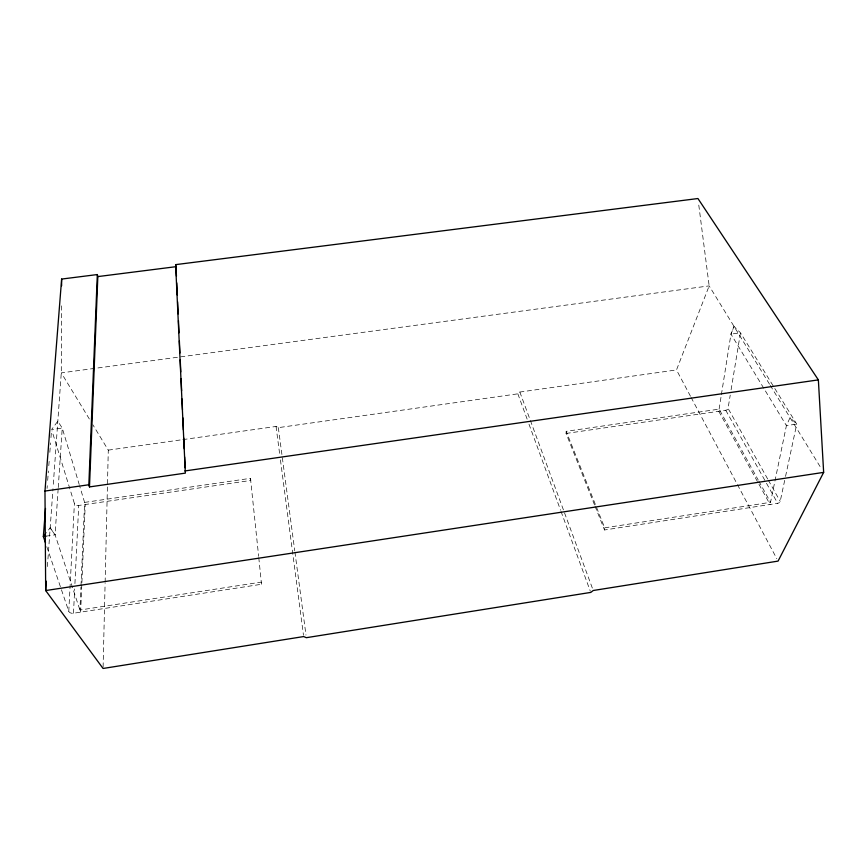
<?xml version="1.0" encoding="UTF-8"?>
<svg xmlns="http://www.w3.org/2000/svg" width="867" height="867" viewBox="0 0 867 867"><rect width="100%" height="100%" fill="white"/><g stroke="black" fill="none" stroke-linecap="round" stroke-linejoin="round"><path stroke-width="0.65" stroke-dasharray="4.33 3.25" d="M61.535 305.867L61.286 372.875L53.082 487.384M103.097 667.113L105.102 583.556M105.135 582.212L108.288 450.136L92.856 424.765M80.631 612.135L81.845 583.881M81.899 582.537L85.237 504.518M61.449 589.788L68.775 611.333A3.977 2.579 -1.3 0 0 73.5 613.24L261.52 584.26L261.13 582.125L79.937 610.021L80.924 587.154M80.989 585.81L84.608 502.405L79.591 485.748M73.5 613.24L74.67 588.986M74.93 583.599L78.713 505.461A3.631 2.547 0.6 0 1 74.399 503.489L51.977 430.823M68.775 611.333L74.399 503.489M594.534 504.908L566.075 433.446L566.184 431.322L719.101 409.137L758.159 479.906M58.154 488.88L55.065 534.928L50.178 527.884L46.384 532.706M58.252 487.536L62.24 428.07L57.818 421.232L51.587 429.555L62.24 428.07L79.211 484.469M47.403 566.552L52.985 488.728M47.056 488.403L47.262 485.726M47.674 480.383L48.389 471.019M48.801 465.666L49.321 458.979M49.831 452.292L50.557 442.929M50.969 437.575L51.478 430.888M784.689 480.394L780.202 501.354A2.352 1.474 -25.3 0 1 777.666 503.315L604.516 529.986L604.7 527.83L566.184 431.322M719.101 409.137L721.181 395.981M721.387 394.658L730.968 334.109L734.056 326.458L740.461 332.798L796.74 424.082L784.971 479.093M767.663 478.985L728.052 408.357L730.231 395.103M731.098 389.803L740.461 332.798L730.968 334.109M604.7 527.83L770.535 502.318L786.412 425.61L790.054 417.645L796.74 424.082L786.412 425.61L730.924 334.044L734.056 326.458M690.468 396.219L676.498 369.938L709.163 285.893L698.455 202.51M182.85 439.612L276.042 426.456L278.329 427.648L517.848 393.824L519.853 392.047L676.498 369.938M45.951 536.174L55.076 534.831L79.937 610.021M84.608 502.405L250.476 478.335L250.845 480.448L78.713 505.461M566.075 433.446L725.766 410.254A2.157 1.463 -26.7 0 0 728.052 408.357M108.288 450.136L181.517 439.797M50.178 527.884L55.076 534.831M769.495 384.168L709.163 285.893L61.286 372.875L90.049 420.148M770.21 385.327L821.548 468.949M768.314 480.166L780.202 501.354M725.766 410.254L765.843 482.117M766.493 483.287L777.666 503.315M758.809 481.087L770.535 502.318M718.765 411.272L770.08 504.486M691.097 397.422L736.809 483.439M737.449 484.642L776.81 558.716M595.033 506.165L604.516 529.986M519.853 392.047L592.768 589.235M517.848 393.824L527.136 419.119M528.989 424.18L560.57 510.197M561.036 511.454L590.297 591.153M46.796 546.698L61.015 588.52M278.329 427.648L294.747 550.729M294.921 552.062L305.986 635.012M276.042 426.456L279.738 454.557M280.442 459.911L303.472 635.218M250.476 478.335L258.648 556.311M258.778 557.644L261.52 584.26"/><path stroke-width="1.3" d="M61.611 285.774L61.633 279.066L97.321 274.557L97.83 276.595L89.485 486.918L185.343 473.122L175.622 264.641L697.946 198.532L818.361 379.887L823.65 472.374L778.078 561.101L593.234 590.503L590.763 592.41L306.344 637.689L303.645 636.562L103.065 668.468L45.68 590.557L44.976 491.058L61.633 279.066M89.485 486.918L88.846 484.761L97.321 274.557M46.352 581.226L45.68 590.557L823.65 472.374M45.507 508.474L43.35 536.554L45.507 542.894M45.626 533.671L43.35 536.554L45.951 536.174M44.976 491.058L88.846 484.761M184.866 470.954L818.361 379.887M97.83 276.595L176.023 266.678L175.622 264.641M176.023 266.678L176.445 276.129M176.749 282.87L177.302 295.018M177.605 301.759L178.158 313.908M178.461 320.649L179.003 332.798M179.371 340.894L179.924 353.032M180.228 359.783L180.78 371.921M181.084 378.673L181.626 390.822M181.994 398.918L182.482 409.712M182.85 417.807L183.392 429.945M183.761 438.041L184.248 448.835M184.617 456.931L185.105 467.725"/></g></svg>
